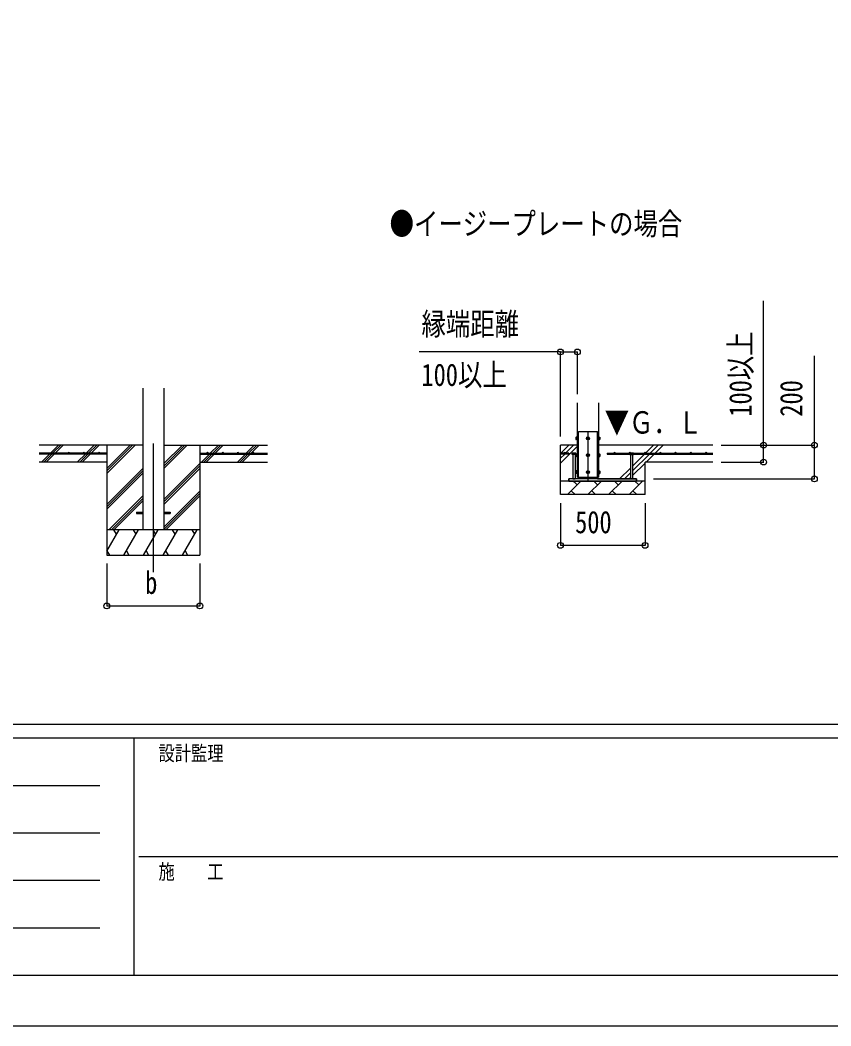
# Model space of a CAD drawing. Units: millimetres, scale not verified. Extents: x -16820 to 16820, y -11880 to 11880.
# Drawn here: x -5891 to -1102, y -11880 to -5940 of the extents above; entities that cross this region are included whole.
import ezdxf
from ezdxf.enums import TextEntityAlignment as Align

# ---------------------------------------------------------------- set-up
doc = ezdxf.new("R2010")
doc.units = ezdxf.units.MM
doc.header["$LTSCALE"] = 50
for name, color, linetype in [('0-2_USER1', 3, 'Continuous'), ('0-4_YKK_12', 2, 'Continuous'), ('0-5_YKK_13', 4, 'Continuous'), ('0-6_YKK_A1', 4, 'Continuous'), ('0-7_YKK_D', 6, 'Continuous'), ('0-8_YKK_ZWAK', 7, 'Continuous')]:
    doc.layers.add(name, color=color, linetype=linetype)
doc.styles.add('ＭＳ ゴシック', font='')
doc.styles.get('ＭＳ ゴシック').set_extended_font_data('MS Gothic')

msp = doc.modelspace()

# ---------------------------------------------------------------- linework, layer by layer
at = {"layer": '0-4_YKK_12'}
for p, q in [((-2536.92, -8367.5), (-2536.92, -8667.5)), ((-5103.92, -8440.79), (-5103.92, -9200))]:
    msp.add_line(p, q, dxfattribs=at)
at = {"layer": '0-5_YKK_13'}
for p, q in [((-2592.92, -8640), (-2592.92, -8370)), ((-2592.92, -8370), (-2480.92, -8370)), ((-2480.92, -8640), (-2480.92, -8370)), ((-2607.62, -8403.51), (-2607.04, -8402.51)), ((-2607.62, -8403.51), (-2607.62, -8416.5)), ((-2607.62, -8416.5), (-2607.04, -8417.51)), ((-2602.12, -8402.51), (-2607.04, -8402.51)), ((-2602.12, -8406.25), (-2607.04, -8406.25)), ((-2602.12, -8413.75), (-2607.04, -8413.75)), ((-2602.12, -8417.51), (-2607.04, -8417.51)), ((-2602.12, -8402.51), (-2602.12, -8417.51)), ((-2600.52, -8402.96), (-2602.12, -8402.96)), ((-2602.12, -8409.5), (-2602.12, -8402.96)), ((-2602.12, -8409.5), (-2600.52, -8409.5)), ((-2602.12, -8410.5), (-2600.52, -8410.5)), ((-2602.12, -8417.05), (-2602.12, -8410.5)), ((-2602.12, -8417.05), (-2600.52, -8417.05)), ((-2600.52, -8409.5), (-2600.52, -8402.96)), ((-2600.52, -8417.05), (-2600.52, -8410.5)), ((-2473.32, -8402.95), (-2471.72, -8402.95)), ((-2473.32, -8409.5), (-2473.32, -8402.95)), ((-2471.72, -8409.5), (-2473.32, -8409.5)), ((-2471.72, -8410.5), (-2473.32, -8410.5)), ((-2473.32, -8417.05), (-2473.32, -8410.5)), ((-2471.72, -8417.05), (-2473.32, -8417.05)), ((-2471.72, -8402.49), (-2466.8, -8402.49)), ((-2471.72, -8402.49), (-2471.72, -8417.51)), ((-2471.72, -8409.5), (-2471.72, -8402.95)), ((-2471.72, -8406.25), (-2466.8, -8406.25)), ((-2471.72, -8417.05), (-2471.72, -8410.5)), ((-2471.72, -8413.75), (-2466.8, -8413.75)), ((-2471.72, -8417.51), (-2466.8, -8417.51)), ((-2466.22, -8403.5), (-2466.8, -8402.49)), ((-2466.22, -8416.5), (-2466.8, -8417.51)), ((-2466.22, -8403.5), (-2466.22, -8416.5)), ((-2628.92, -8497.5), (-2630.39, -8498.35)), ((-2628.92, -8497.5), (-2609.92, -8497.5)), ((-2625.42, -8505.5), (-2625.42, -8650)), ((-2624.9, -8505.5), (-2624.9, -8498.35)), ((-2613.93, -8505.5), (-2613.93, -8498.35)), ((-2613.42, -8505.5), (-2613.42, -8650)), ((-2609.92, -8497.5), (-2608.45, -8498.35)), ((-2608.45, -8505.5), (-2608.45, -8498.35)), ((-2607.62, -8503.51), (-2607.04, -8502.51)), ((-2607.62, -8503.51), (-2607.62, -8516.5)), ((-2607.62, -8516.5), (-2607.04, -8517.51)), ((-2602.12, -8502.51), (-2607.04, -8502.51)), ((-2602.12, -8506.25), (-2607.04, -8506.25)), ((-2602.12, -8513.75), (-2607.04, -8513.75)), ((-2602.12, -8517.51), (-2607.04, -8517.51)), ((-2602.12, -8502.51), (-2602.12, -8517.51)), ((-2600.52, -8502.96), (-2602.12, -8502.96)), ((-2602.12, -8509.5), (-2602.12, -8502.96)), ((-2602.12, -8509.5), (-2600.52, -8509.5)), ((-2602.12, -8510.5), (-2600.52, -8510.5)), ((-2602.12, -8517.05), (-2602.12, -8510.5)), ((-2602.12, -8517.05), (-2600.52, -8517.05)), ((-2600.52, -8509.5), (-2600.52, -8502.96)), ((-2600.52, -8517.05), (-2600.52, -8510.5)), ((-2473.32, -8502.95), (-2471.72, -8502.95)), ((-2473.32, -8509.5), (-2473.32, -8502.95)), ((-2471.72, -8509.5), (-2473.32, -8509.5)), ((-2471.72, -8510.5), (-2473.32, -8510.5)), ((-2473.32, -8517.05), (-2473.32, -8510.5)), ((-2471.72, -8517.05), (-2473.32, -8517.05)), ((-2471.72, -8502.49), (-2466.8, -8502.49)), ((-2471.72, -8502.49), (-2471.72, -8517.51)), ((-2471.72, -8509.5), (-2471.72, -8502.95)), ((-2471.72, -8506.25), (-2466.8, -8506.25)), ((-2471.72, -8517.05), (-2471.72, -8510.5)), ((-2471.72, -8513.75), (-2466.8, -8513.75)), ((-2471.72, -8517.51), (-2466.8, -8517.51)), ((-2466.22, -8503.5), (-2466.8, -8502.49)), ((-2466.22, -8516.5), (-2466.8, -8517.51)), ((-2466.22, -8503.5), (-2466.22, -8516.5)), ((-2288.92, -8497.5), (-2290.39, -8498.35)), ((-2290.39, -8505.5), (-2290.39, -8498.35)), ((-2269.92, -8497.5), (-2288.92, -8497.5)), ((-2285.42, -8505.5), (-2285.42, -8650)), ((-2284.9, -8505.5), (-2284.9, -8498.35)), ((-2273.93, -8505.5), (-2273.93, -8498.35)), ((-2273.42, -8505.5), (-2273.42, -8650)), ((-2269.92, -8497.5), (-2268.45, -8498.35)), ((-2607.62, -8603.51), (-2607.04, -8602.51)), ((-2607.62, -8603.51), (-2607.62, -8616.5)), ((-2602.12, -8602.51), (-2607.04, -8602.51)), ((-2602.12, -8606.25), (-2607.04, -8606.25)), ((-2602.12, -8602.51), (-2602.12, -8617.51)), ((-2600.52, -8602.96), (-2602.12, -8602.96)), ((-2602.12, -8609.5), (-2602.12, -8602.96)), ((-2602.12, -8609.5), (-2600.52, -8609.5)), ((-2602.12, -8610.5), (-2600.52, -8610.5)), ((-2602.12, -8617.05), (-2602.12, -8610.5)), ((-2600.52, -8609.5), (-2600.52, -8602.96)), ((-2600.52, -8617.05), (-2600.52, -8610.5)), ((-2473.32, -8602.95), (-2471.72, -8602.95)), ((-2473.32, -8609.5), (-2473.32, -8602.95)), ((-2471.72, -8609.5), (-2473.32, -8609.5)), ((-2471.72, -8610.5), (-2473.32, -8610.5)), ((-2473.32, -8617.05), (-2473.32, -8610.5)), ((-2471.72, -8602.49), (-2466.8, -8602.49)), ((-2471.72, -8602.49), (-2471.72, -8617.51)), ((-2471.72, -8609.5), (-2471.72, -8602.95)), ((-2471.72, -8606.25), (-2466.8, -8606.25)), ((-2471.72, -8617.05), (-2471.72, -8610.5)), ((-2466.22, -8603.5), (-2466.8, -8602.49)), ((-2466.22, -8603.5), (-2466.22, -8616.5)), ((-2249.42, -8650), (-2649.42, -8650)), ((-2649.42, -8662), (-2649.42, -8650)), ((-2649.42, -8662), (-2249.42, -8662)), ((-2625.42, -8650), (-2613.42, -8650)), ((-2625.42, -8663.5), (-2613.42, -8663.5)), ((-2607.62, -8616.5), (-2607.04, -8617.51)), ((-2602.12, -8613.75), (-2607.04, -8613.75)), ((-2602.12, -8617.51), (-2607.04, -8617.51)), ((-2602.12, -8617.05), (-2600.52, -8617.05)), ((-2592.92, -8650), (-2592.92, -8640)), ((-2480.92, -8650), (-2480.92, -8640)), ((-2471.72, -8617.05), (-2473.32, -8617.05)), ((-2471.72, -8613.75), (-2466.8, -8613.75)), ((-2471.72, -8617.51), (-2466.8, -8617.51)), ((-2466.22, -8616.5), (-2466.8, -8617.51)), ((-2273.42, -8650), (-2285.42, -8650)), ((-2273.42, -8663.5), (-2285.42, -8663.5)), ((-2249.42, -8662), (-2249.42, -8650)), ((-5203.92, -8845.5), (-5203.92, -8854.5)), ((-5203.92, -8845.5), (-5166.42, -8845.5)), ((-5041.42, -8845.5), (-5003.92, -8845.5)), ((-5003.92, -8845.5), (-5003.92, -8854.5)), ((-5203.92, -8854.5), (-5166.42, -8854.5)), ((-5041.42, -8854.5), (-5003.92, -8854.5))]:
    msp.add_line(p, q, dxfattribs=at)
for points in [[(-2599.42, -8401.5), (-2600.52, -8401.5), (-2600.52, -8418.5), (-2599.42, -8418.5)], [(-2474.42, -8401.5), (-2473.32, -8401.5), (-2473.32, -8418.5), (-2474.42, -8418.5)], [(-2608.45, -8505.5), (-2630.39, -8505.5), (-2630.39, -8498.35)], [(-2599.42, -8501.5), (-2600.52, -8501.5), (-2600.52, -8518.5), (-2599.42, -8518.5)], [(-2474.42, -8501.5), (-2473.32, -8501.5), (-2473.32, -8518.5), (-2474.42, -8518.5)], [(-2290.39, -8505.5), (-2268.45, -8505.5), (-2268.45, -8498.35)], [(-2599.42, -8601.5), (-2600.52, -8601.5), (-2600.52, -8618.5), (-2599.42, -8618.5)], [(-2474.42, -8601.5), (-2473.32, -8601.5), (-2473.32, -8618.5), (-2474.42, -8618.5)], [(-2625.42, -8662), (-2625.42, -8663.5), (-2623.42, -8665.5), (-2615.42, -8665.5)], [(-2613.42, -8662), (-2613.42, -8663.5), (-2615.42, -8665.5)], [(-2285.42, -8662), (-2285.42, -8663.5), (-2283.42, -8665.5)], [(-2273.42, -8662), (-2273.42, -8663.5), (-2275.42, -8665.5), (-2283.42, -8665.5)]]:
    msp.add_lwpolyline(points, dxfattribs=at)
for points in [[(-2536.92, -8402.49), (-2543.42, -8406.25), (-2543.42, -8413.75), (-2536.92, -8417.51), (-2530.42, -8413.75), (-2530.42, -8406.25)], [(-2536.92, -8502.49), (-2543.42, -8506.25), (-2543.42, -8513.75), (-2536.92, -8517.51), (-2530.42, -8513.75), (-2530.42, -8506.25)], [(-2536.92, -8602.49), (-2543.42, -8606.25), (-2543.42, -8613.75), (-2536.92, -8617.51), (-2530.42, -8613.75), (-2530.42, -8606.25)]]:
    msp.add_lwpolyline(points, close=True, dxfattribs=at)
for centre, radius in [((-2536.92, -8410), 8.5), ((-2536.92, -8410), 6.5), ((-2536.92, -8510), 8.5), ((-2536.92, -8510), 6.5), ((-2536.92, -8610), 8.5), ((-2536.92, -8610), 6.5)]:
    msp.add_circle(centre, radius, dxfattribs=at)
for centre, radius, start, end in [((-2595.2, -8410), 12.42, 162.41205, 197.58795), ((-2604.31, -8404.38), 3.31, 145.51973, 214.48027), ((-2604.29, -8415.63), 3.32, 145.61575, 214.38425), ((-2536.92, -8410), 7.05, 157.21814, 202.78186), ((-2536.92, -8410), 7.05, 97.21814, 142.78186), ((-2536.92, -8410), 7.05, 217.21814, 262.78186), ((-2536.92, -8410), 7.05, 37.21814, 82.78186), ((-2536.92, -8410), 7.05, 277.21814, 322.78186), ((-2536.92, -8410), 7.05, 337.21814, 22.78186), ((-2469.54, -8404.37), 3.32, 325.61575, 34.38425), ((-2478.64, -8410), 12.42, 342.41205, 17.58795), ((-2469.54, -8415.63), 3.32, 325.61575, 34.38425), ((-2627.64, -8502.36), 4.86, 55.61575, 124.38425), ((-2619.42, -8515.65), 18.15, 72.41205, 107.58795), ((-2611.19, -8502.36), 4.86, 55.61575, 124.38425), ((-2595.2, -8510), 12.42, 162.41205, 197.58795), ((-2604.31, -8504.38), 3.31, 145.51973, 214.48027), ((-2604.29, -8515.63), 3.32, 145.61575, 214.38425), ((-2536.92, -8510), 7.05, 157.21814, 202.78186), ((-2536.92, -8510), 7.05, 97.21814, 142.78186), ((-2536.92, -8510), 7.05, 217.21814, 262.78186), ((-2536.92, -8510), 7.05, 37.21814, 82.78186), ((-2536.92, -8510), 7.05, 277.21814, 322.78186), ((-2536.92, -8510), 7.05, 337.21814, 22.78186), ((-2469.54, -8504.37), 3.32, 325.61575, 34.38425), ((-2478.64, -8510), 12.42, 342.41205, 17.58795), ((-2469.54, -8515.63), 3.32, 325.61575, 34.38425), ((-2287.64, -8502.36), 4.86, 55.61575, 124.38425), ((-2279.42, -8515.65), 18.15, 72.41205, 107.58795), ((-2271.19, -8502.36), 4.86, 55.61575, 124.38425), ((-2595.2, -8610), 12.42, 162.41205, 197.58795), ((-2604.31, -8604.38), 3.31, 145.51973, 214.48027), ((-2536.92, -8610), 7.05, 157.21814, 202.78186), ((-2536.92, -8610), 7.05, 97.21814, 142.78186), ((-2536.92, -8610), 7.05, 37.21814, 82.78186), ((-2536.92, -8610), 7.05, 337.21814, 22.78186), ((-2469.54, -8604.37), 3.32, 325.61575, 34.38425), ((-2478.64, -8610), 12.42, 342.41205, 17.58795), ((-2604.29, -8615.63), 3.32, 145.61575, 214.38425), ((-2536.92, -8610), 7.05, 217.21814, 262.78186), ((-2536.92, -8610), 7.05, 277.21814, 322.78186), ((-2469.54, -8615.63), 3.32, 325.61575, 34.38425)]:
    msp.add_arc(centre, radius, start, end, dxfattribs=at)
at = {"layer": '0-6_YKK_A1'}
for p, q in [((-5166.42, -8113.65), (-5166.42, -8950)), ((-5041.42, -8113.65), (-5041.42, -8950)), ((-2599.42, -8640), (-2599.42, -8200)), ((-2474.42, -8200), (-2474.42, -8640)), ((-5166.42, -8450), (-5778.92, -8450)), ((-5712.09, -8497.5), (-5664.59, -8450)), ((-5693.09, -8492.64), (-5650.45, -8450)), ((-5683.8, -8497.5), (-5636.3, -8450)), ((-5499.96, -8497.5), (-5452.46, -8450)), ((-5485.81, -8497.5), (-5438.31, -8450)), ((-5471.67, -8497.5), (-5424.17, -8450)), ((-5378.92, -8450), (-5378.92, -9100)), ((-5378.92, -8616.88), (-5212.04, -8450)), ((-5378.92, -8602.74), (-5226.18, -8450)), ((-5378.92, -8588.6), (-5240.32, -8450)), ((-5041.42, -8587.75), (-4903.67, -8450)), ((-5041.42, -8573.61), (-4917.81, -8450)), ((-5041.42, -8559.46), (-4931.96, -8450)), ((-5041.42, -8450), (-4428.92, -8450)), ((-4828.92, -8450), (-4828.92, -9100)), ((-4767.32, -8497.5), (-4719.82, -8450)), ((-4753.18, -8497.5), (-4705.68, -8450)), ((-4739.04, -8497.5), (-4691.54, -8450)), ((-4555.19, -8497.5), (-4507.69, -8450)), ((-4541.05, -8497.5), (-4493.55, -8450)), ((-4526.91, -8497.5), (-4479.41, -8450)), ((-2599.42, -8450), (-2699.42, -8450)), ((-2699.42, -8742), (-2699.42, -8450)), ((-2699.42, -8556), (-2599.42, -8456)), ((-2697.49, -8497.5), (-2649.99, -8450)), ((-2669.2, -8497.5), (-2621.7, -8450)), ((-1799.42, -8450), (-2474.42, -8450)), ((-2197.49, -8497.5), (-2149.99, -8450)), ((-2169.2, -8497.5), (-2121.7, -8450)), ((-2140.92, -8497.5), (-2093.42, -8450)), ((-5378.92, -8497.5), (-5778.92, -8497.5)), ((-5378.92, -8502.5), (-5778.92, -8502.5)), ((-5378.92, -8550), (-5778.92, -8550)), ((-5764.59, -8550), (-5717.09, -8502.5)), ((-5750.45, -8550), (-5702.95, -8502.5)), ((-5736.3, -8550), (-5688.8, -8502.5)), ((-5697.95, -8497.5), (-5696.28, -8495.83)), ((-5551.05, -8548.6), (-5504.96, -8502.5)), ((-5538.31, -8550), (-5490.81, -8502.5)), ((-5524.17, -8550), (-5476.67, -8502.5)), ((-5378.92, -8497.5), (-5378.92, -8502.5)), ((-4828.92, -8497.5), (-4428.92, -8497.5)), ((-4828.92, -8497.5), (-4828.92, -8502.5)), ((-4828.92, -8502.5), (-4428.92, -8502.5)), ((-4828.92, -8550), (-4428.92, -8550)), ((-4819.82, -8550), (-4772.32, -8502.5)), ((-4805.68, -8550), (-4758.18, -8502.5)), ((-4791.54, -8550), (-4744.04, -8502.5)), ((-4607.69, -8550), (-4560.19, -8502.5)), ((-4593.55, -8550), (-4546.05, -8502.5)), ((-4579.41, -8550), (-4531.91, -8502.5)), ((-2649.42, -8497.5), (-2699.42, -8497.5)), ((-2699.42, -8527.71), (-2674.2, -8502.5)), ((-2649.42, -8502.5), (-2699.42, -8502.5)), ((-2649.42, -8497.5), (-2649.42, -8502.5)), ((-2424.42, -8497.5), (-1799.42, -8497.5)), ((-2424.42, -8497.5), (-2424.42, -8502.5)), ((-2424.42, -8502.5), (-2290.39, -8502.5)), ((-2273.42, -8601.71), (-2174.2, -8502.5)), ((-2273.42, -8573.43), (-2202.49, -8502.5)), ((-2268.45, -8502.5), (-1799.42, -8502.5)), ((-2199.42, -8742), (-2199.42, -8550)), ((-1799.42, -8550), (-2199.42, -8550)), ((-2193.42, -8550), (-2145.92, -8502.5)), ((-5378.92, -8800.73), (-5166.42, -8588.23)), ((-5378.92, -8814.87), (-5166.42, -8602.37)), ((-5041.42, -8771.59), (-4828.92, -8559.1)), ((-5041.42, -8785.74), (-4828.92, -8573.24)), ((-5041.42, -8799.88), (-4828.92, -8587.38)), ((-2349.99, -8650), (-2285.42, -8585.43)), ((-2273.42, -8630), (-2199.42, -8556)), ((-5378.92, -8829.01), (-5166.42, -8616.51)), ((-2199.42, -8662), (-2699.42, -8662)), ((-2658.68, -8742), (-2578.68, -8662)), ((-2601.34, -8684.66), (-2620.5, -8665.5)), ((-2599.42, -8640), (-2474.42, -8640)), ((-2537.26, -8742), (-2457.26, -8662)), ((-2479.92, -8684.66), (-2502.58, -8662)), ((-2480.92, -8650), (-2249.42, -8650)), ((-2415.84, -8742), (-2335.84, -8662)), ((-2358.5, -8684.66), (-2381.16, -8662)), ((-2321.7, -8650), (-2285.42, -8613.71)), ((-2294.42, -8742), (-2214.42, -8662)), ((-2293.42, -8650), (-2285.42, -8642)), ((-2237.08, -8684.66), (-2259.74, -8662)), ((-2249.42, -8650), (-2249.42, -8662)), ((-5041.42, -8933.72), (-4828.92, -8721.23)), ((-2636.02, -8719.34), (-2613.36, -8742)), ((-2514.6, -8719.34), (-2491.94, -8742)), ((-2393.18, -8719.34), (-2370.52, -8742)), ((-2271.76, -8719.34), (-2249.09, -8742)), ((-5366.06, -8950), (-5166.42, -8750.36)), ((-5351.92, -8950), (-5166.42, -8764.5)), ((-5337.78, -8950), (-5166.42, -8778.64)), ((-5041.42, -8947.87), (-4828.92, -8735.37)), ((-5029.41, -8950), (-4828.92, -8749.51)), ((-2199.42, -8742), (-2699.42, -8742)), ((-4828.92, -8950), (-5378.92, -8950)), ((-5378.92, -9075.45), (-5306.49, -8950)), ((-5321.49, -8975.98), (-5336.49, -8950)), ((-5277.62, -9100), (-5191.02, -8950)), ((-5206.02, -8975.98), (-5221.02, -8950)), ((-5162.15, -9100), (-5075.55, -8950)), ((-5090.55, -8975.98), (-5105.55, -8950)), ((-5046.68, -9100), (-4960.08, -8950)), ((-4975.08, -8975.98), (-4990.08, -8950)), ((-4931.21, -9100), (-4844.61, -8950)), ((-4859.61, -8975.98), (-4874.61, -8950)), ((-5378.1, -9074.02), (-5363.1, -9100)), ((-5262.63, -9074.02), (-5247.63, -9100)), ((-5147.16, -9074.02), (-5132.16, -9100)), ((-5031.68, -9074.02), (-5016.69, -9100)), ((-4916.22, -9074.02), (-4901.22, -9100)), ((-5378.92, -9100), (-4828.92, -9100))]:
    msp.add_line(p, q, dxfattribs=at)
msp.add_lwpolyline([(-2592.92, -8650), (-2649.42, -8650), (-2649.42, -8662)], dxfattribs=at)
for centre in [(-5693.92, -8495), (-5603.92, -8495), (-5513.92, -8495), (-5423.92, -8495), (-4783.92, -8495), (-4693.92, -8495), (-4603.92, -8495), (-4513.92, -8495), (-2674.42, -8495), (-2379.42, -8495), (-2289.42, -8495), (-2199.42, -8495), (-2109.42, -8495), (-2019.42, -8495), (-1929.42, -8495), (-1839.42, -8495)]:
    msp.add_circle(centre, 2.5, dxfattribs=at)
at = {"layer": '0-7_YKK_D'}
for p, q in [((-2699.42, -7900), (-3533.07, -7900)), ((-2699.42, -8400), (-2699.42, -7899)), ((-2699.42, -7900), (-2599.42, -7900)), ((-2599.42, -8150), (-2599.42, -7899)), ((-1749.42, -8450), (-1498.92, -8450)), ((-1749.42, -8450), (-1198.42, -8450)), ((-1749.42, -8550), (-1498.92, -8550)), ((-2149.42, -8650), (-1198.42, -8650)), ((-2699.42, -8792), (-2699.42, -9043)), ((-2199.42, -8792), (-2199.42, -9043)), ((-2199.42, -9042), (-2699.42, -9042)), ((-5378.92, -9150), (-5378.92, -9401)), ((-4828.92, -9150), (-4828.92, -9401)), ((-5378.92, -9400), (-4828.92, -9400))]:
    msp.add_line(p, q, dxfattribs=at)
for points in [[(-1499.42, -8550), (-1499.42, -8450), (-1499.42, -7597.2)], [(-1199.42, -8650), (-1199.42, -8450), (-1199.42, -7923.6)]]:
    msp.add_lwpolyline(points, dxfattribs=at)
for centre in [(-2699.42, -7900), (-2599.42, -7900), (-1499.42, -8450), (-1199.42, -8450), (-1499.42, -8550), (-1199.42, -8650), (-2699.42, -9042), (-2199.42, -9042), (-5378.92, -9400), (-4828.92, -9400)]:
    msp.add_circle(centre, 17, dxfattribs=at)
at = {"layer": '0-8_YKK_ZWAK'}
for p, q in [((15580.08, -10100), (-15619.92, -10100)), ((-5219.92, -10180), (-15619.92, -10180)), ((-5219.92, -10180), (-5219.92, -11580)), ((-19.92, -10180), (-5219.92, -10180)), ((-15449.92, -10460), (-5419.92, -10460)), ((-15449.92, -10740), (-5419.92, -10740)), ((-5189.92, -10880), (-19.92, -10880)), ((-15449.92, -11020), (-5419.92, -11020)), ((-15449.92, -11300), (-5419.92, -11300)), ((-15619.92, -11580), (-5219.92, -11580)), ((-5219.92, -11580), (-19.92, -11580))]:
    msp.add_line(p, q, dxfattribs=at)
msp.add_lwpolyline([(-16820, -11880), (16820, -11880), (16820, 11880), (-16820, 11880)], close=True, dxfattribs=at)

# ---------------------------------------------------------------- texts
at = {"layer": '0-2_USER1', "style": 'ＭＳ ゴシック', "width": 0.8}
msp.add_text('●イージープレートの場合', height=132, dxfattribs=at).set_placement((-3708.61, -7248.1), align=Align.BOTTOM_LEFT)
at = {"layer": '0-6_YKK_A1', "style": 'ＭＳ ゴシック', "width": 0.8}
msp.add_text('▼Ｇ．Ｌ', height=132, dxfattribs=at).set_placement((-2438.18, -8421.55), align=Align.BOTTOM_LEFT)
at = {"layer": '0-7_YKK_D', "style": 'ＭＳ ゴシック', "width": 0.8}
for s, p in [('縁端距離', (-3520.22, -7840)), ('100以上', (-3520.22, -8140)), ('500', (-2612.62, -9010)), ('b', (-5151.92, -9368))]:
    msp.add_text(s, height=132, dxfattribs=at).set_placement(p, align=Align.BOTTOM_LEFT)
for s, p in [('100以上', (-1531.42, -8282)), ('200', (-1231.42, -8282))]:
    msp.add_text(s, height=132, rotation=90, dxfattribs=at).set_placement(p, align=Align.BOTTOM_LEFT)
at = {"layer": '0-8_YKK_ZWAK', "style": 'ＭＳ ゴシック', "width": 0.8}
for s, p in [('設計監理', (-5073.25, -10340)), ('施\u3000\u3000工', (-5073.25, -11040))]:
    msp.add_text(s, height=87.98, dxfattribs=at).set_placement(p, align=Align.BOTTOM_LEFT)

doc.saveas('drawing.dxf')
